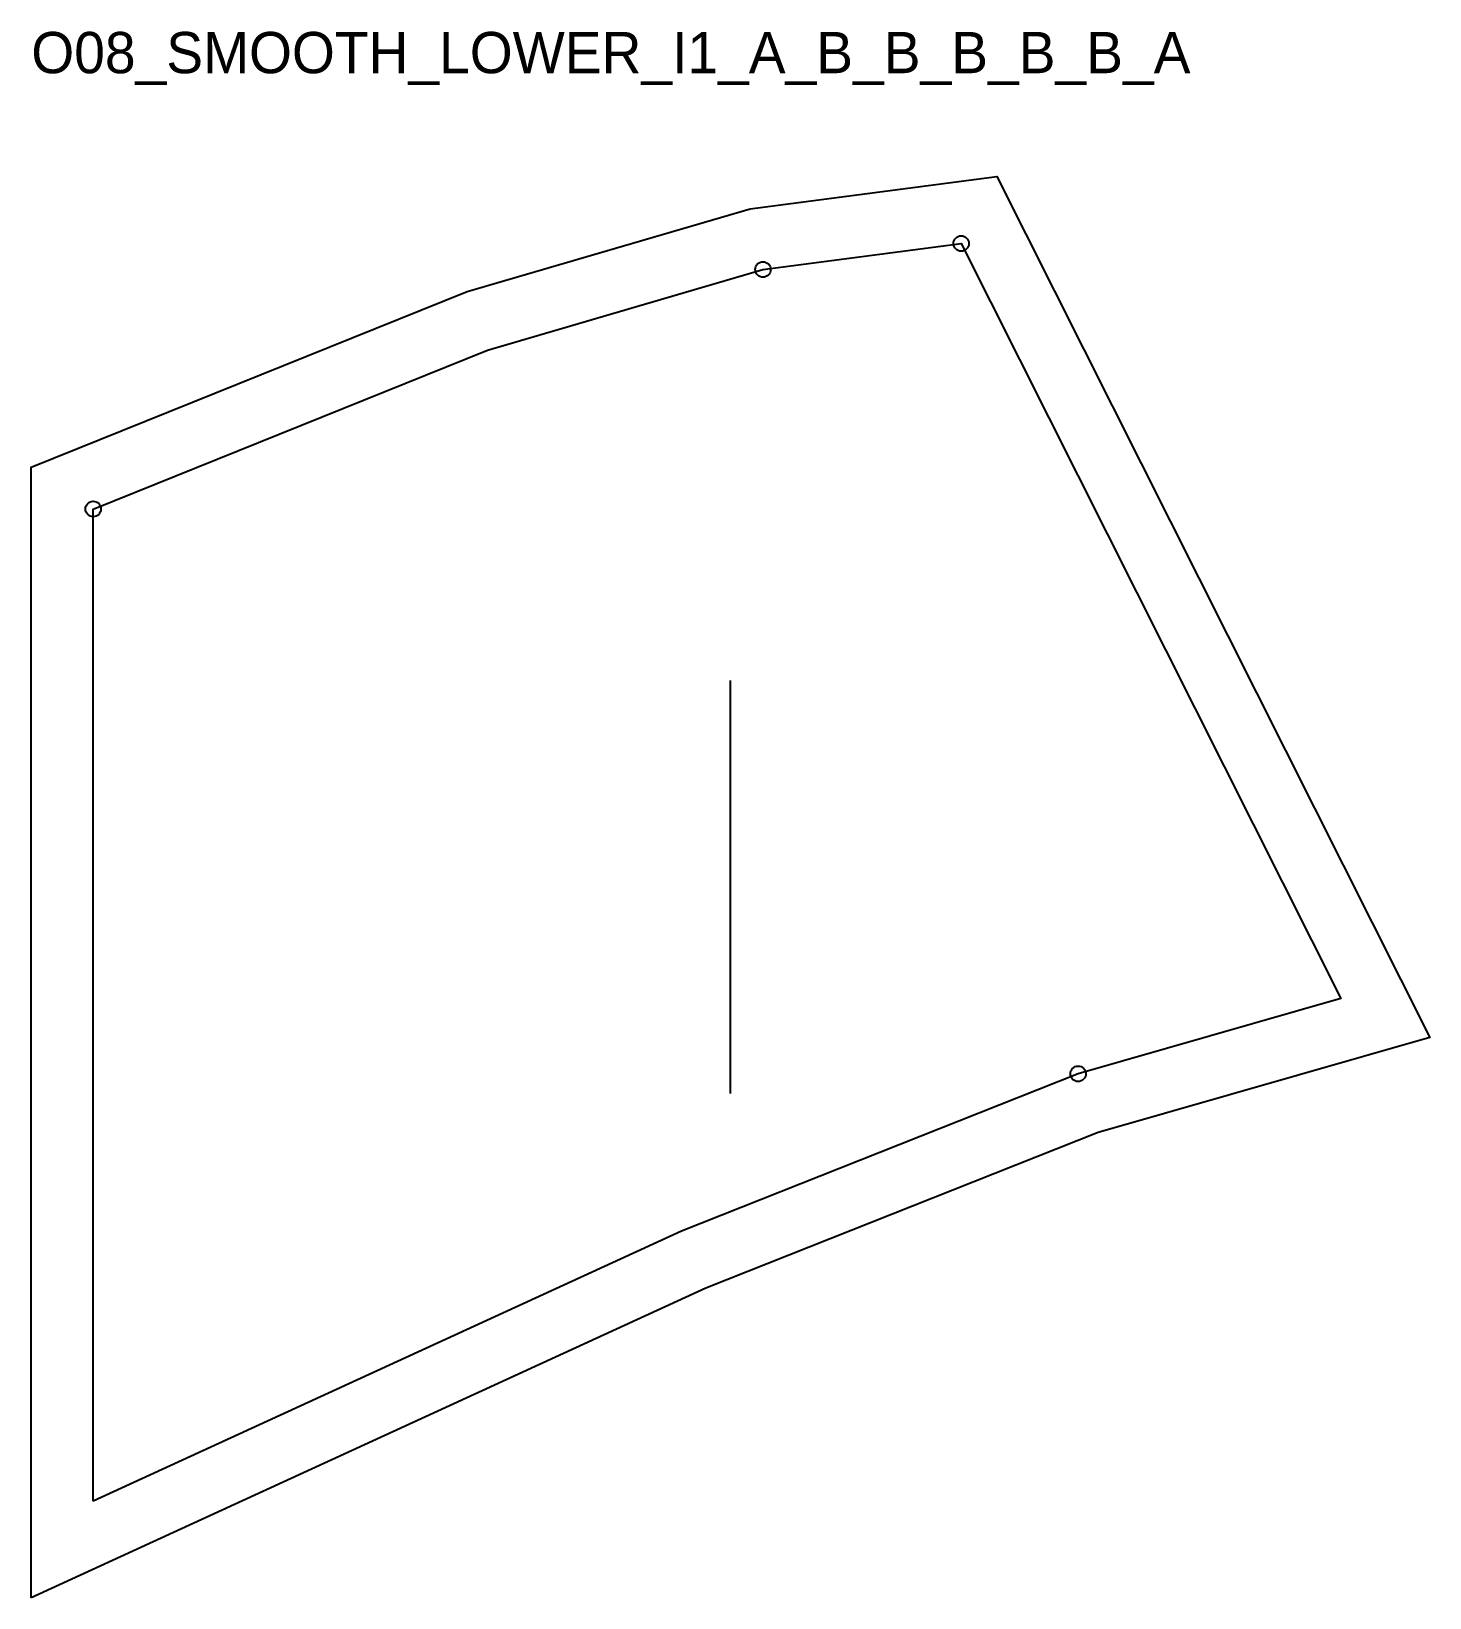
# Model space of a CAD drawing. Header units: millimetres. Extents: x -12 to 259, y -19 to 285.
import ezdxf

# ---------------------------------------------------------------- set-up
doc = ezdxf.new("R2010")
doc.units = ezdxf.units.MM
for name, color, linetype in [('CUT', 1, 'Continuous'), ('GRAIN', 3, 'Continuous'), ('ID', 7, 'Continuous'), ('NOTCH', 2, 'Continuous'), ('SEAM', 5, 'Continuous')]:
    doc.layers.add(name, color=color, linetype=linetype)

msp = doc.modelspace()

# ---------------------------------------------------------------- linework, layer by layer
at = {"layer": 'CUT'}
msp.add_lwpolyline([(-12, -18.71), (-12, 200.37), (72.49, 234.43), (127.39, 250.47), (175.19, 256.72), (259.14, 89.82), (194.84, 71.45), (118.8, 41.29), (-12, -18.71)], close=True, dxfattribs=at)
at = {"layer": 'GRAIN'}
msp.add_line((123.57, 79.01), (123.57, 159.01), dxfattribs=at)
at = {"layer": 'NOTCH'}
for centre in [(168.3, 243.72), (129.86, 238.69), (0, 192.27), (190.97, 82.82)]:
    msp.add_circle(centre, 1.5, dxfattribs=at)
at = {"layer": 'SEAM'}
msp.add_lwpolyline([(0, 0), (0, 192.27), (76.43, 223.08), (129.86, 238.69), (168.3, 243.72), (241.91, 97.38), (190.97, 82.82), (114.08, 52.32)], close=True, dxfattribs=at)

# ---------------------------------------------------------------- texts
at = {"layer": 'ID'}
msp.add_text('O08_SMOOTH_LOWER_I1_A_B_B_B_B_B_A', height=8, dxfattribs=at).set_placement((-12, 276.72))

doc.saveas('drawing.dxf')
